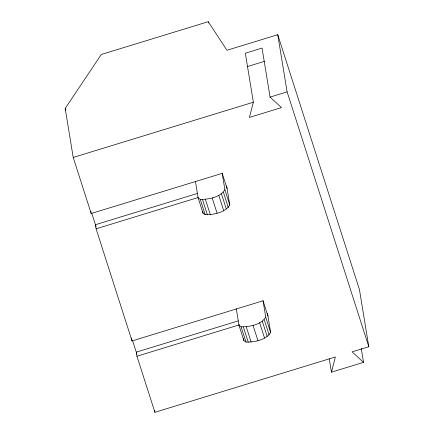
<?xml version="1.0" encoding="UTF-8"?>
<svg xmlns="http://www.w3.org/2000/svg" width="434" height="434" viewBox="0 0 434 434"><rect width="100%" height="100%" fill="white"/><g stroke="black" fill="none" stroke-linecap="round" stroke-linejoin="round"><path stroke-width="0.65" d="M253.358 102.223L249.42 117.424L281.503 107.589L270.067 97.102L262.044 48.093L245.329 53.219L253.358 102.223L73.216 157.444L91.189 213.512L222.203 173.35L227.101 188.644M361.256 348.437L363.535 362.347L331.451 372.177L335.39 356.976L154.911 412.3L136.938 356.233L136.271 352.148L238.239 320.889M195.441 181.417L198.137 197.882L200.264 199.374C208.678 199.477 220.25 197.427 224.877 189.691L222.181 173.22M198.137 197.882L203.041 213.175L205.168 214.667C213.582 214.765 225.148 212.72 229.776 204.978L226.651 185.877M236.291 308.845L238.988 325.31L241.114 326.807C249.528 326.905 261.094 324.854 265.722 317.118L263.026 300.648M238.988 325.31L243.892 340.603L246.013 342.095C254.433 342.193 265.999 340.147 270.626 332.406L267.474 313.153M73.216 157.444L65.192 108.435L101.285 54.483L208.233 21.7L226.949 50.273L277.749 34.704L359.444 289.559L368.808 346.733L352.099 351.855L363.535 362.347M247.168 66.646L264.496 61.335M270.067 97.102L287.113 91.878L277.749 34.704M197.394 193.461L95.42 224.72L96.093 228.805L132.039 340.94L263.047 300.778L267.952 316.071M96.093 228.805L198.061 197.546M136.938 356.233L239.557 324.778M287.113 91.878L368.808 346.733M208.233 21.7L208.645 22.991M224.877 189.691L229.776 204.978M265.722 317.118L270.626 332.406M223.418 192.278L228.322 207.571M264.268 319.706L269.172 334.999M221.432 193.776L226.336 209.069M262.282 321.203L267.181 336.496M218.769 195.273L223.673 210.566M259.619 322.701L264.523 337.994M212.177 197.871L217.076 213.159M253.022 325.299L257.926 340.587M205.401 199.374L210.306 214.662M246.252 326.802L251.15 342.09M202.526 199.569L207.43 214.863M243.376 326.997L248.275 342.29M200.264 199.374L205.168 214.667M241.114 326.807L246.013 342.095M65.192 108.435L65.811 110.372M91.731 213.202L96.071 226.754M132.576 340.63L136.922 354.182M329.281 358.934L331.451 372.177M243.566 338.629L243.892 340.603M202.716 211.201L203.041 213.175M154.585 410.314L154.911 412.3M131.562 338.021L132.039 340.94M90.809 211.179L91.189 213.512"/></g></svg>
